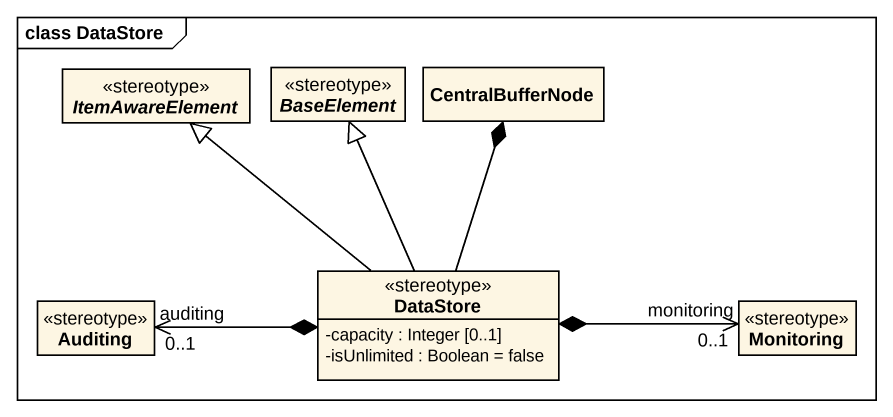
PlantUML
@startuml
mainframe class DataStore
hide circle
hide empty members
skinparam classAttributeIconSize 0
abstract class ItemAwareElement <<stereotype>>
abstract class BaseElement <<stereotype>>
class CentralBufferNode
class Auditing <<stereotype>>
class DataStore <<stereotype>> {
  -capacity : Integer [0..1]
  -isUnlimited : Boolean = false
}
class Monitoring <<stereotype>>
DataStore -up-|> ItemAwareElement
DataStore -up-|> BaseElement
DataStore -up-* CentralBufferNode
DataStore *-left-> "auditing\n0..1" Auditing
DataStore *-right-> "monitoring\n0..1" Monitoring
@enduml
